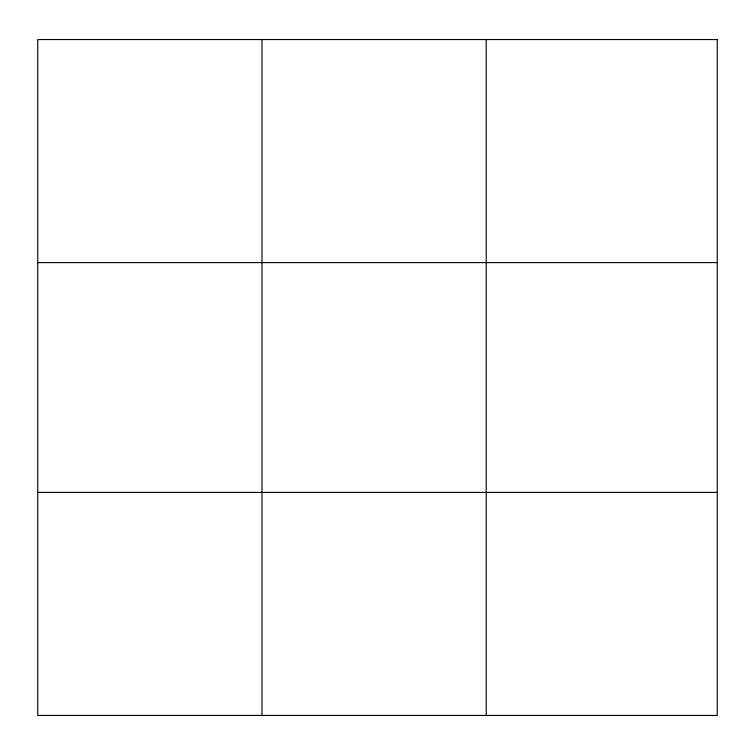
<?xml version="1.0" encoding="UTF-8"?>
<svg xmlns="http://www.w3.org/2000/svg" width="755" height="755" viewBox="0 0 755 755"><rect width="100%" height="100%" fill="white"/><g stroke="black" fill="none" stroke-linecap="round" stroke-linejoin="round"><path stroke-width="1.13" d="M261.985 715.447L261.985 39.553M486.22 715.447L486.22 39.553M37.75 262.598L717.25 262.598M37.75 492.402L717.25 492.402M717.25 39.553L717.25 715.447L37.75 715.447L37.75 39.553L717.25 39.553"/></g></svg>
